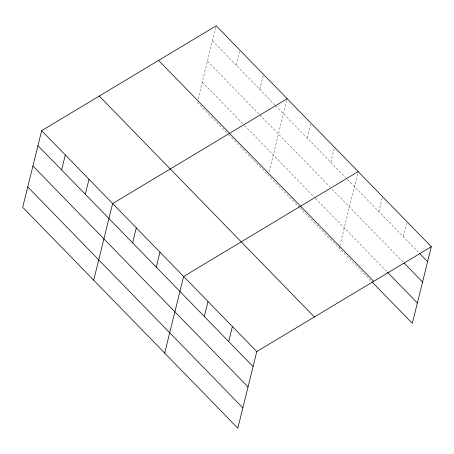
<?xml version="1.0" encoding="UTF-8"?>
<svg xmlns="http://www.w3.org/2000/svg" width="454" height="454" viewBox="0 0 454 454"><rect width="100%" height="100%" fill="white"/><g stroke="black" fill="none" stroke-linecap="round" stroke-linejoin="round"><path stroke-width="0.34" stroke-dasharray="2.27 1.7" d="M198.063 99.046L216.183 25.81M236.137 65.098L239.848 50.11M259.802 89.393L263.513 74.411M269.052 171.941L287.172 98.711M307.125 137.993L310.837 123.006M330.79 162.294L334.496 147.306M339.2 248.23L339.7 246.193M339.87 245.518L358.161 171.606M378.835 211.626L382.54 196.639M403.214 236.665L406.92 221.677M212.478 40.798L275.084 105.09M275.578 105.595L345.579 177.48M347.548 179.506L419.303 253.184M207.444 61.137L259.206 114.289M259.699 114.8L330.194 187.19M332.163 189.216L403.056 262.009M202.257 82.095L242.68 123.607M244.655 125.627L315.15 198.023M315.638 198.529L387.143 271.952M197.223 102.434L228.283 134.327M228.771 134.832L299.265 207.223M299.759 207.728L371.378 281.276"/><path stroke-width="0.68" d="M41.66 130.667L22.7 207.291L237.817 428.19L256.777 351.566L431.3 246.709L216.183 25.81L41.66 130.667L256.777 351.566M61.619 169.949L65.325 154.962M85.278 194.25L88.99 179.262M93.689 280.186L112.649 203.562L287.172 98.711M132.602 242.845L136.314 227.863M156.267 267.145L159.973 252.163M164.677 353.081L183.637 276.458L358.161 171.606M204.311 316.483L208.017 301.496M228.691 341.516L232.397 326.528M431.3 246.709L412.34 323.333L371.866 281.775M419.791 253.684L427.594 261.697M404.032 263.014L422.56 282.036M387.631 272.451L417.374 302.994M158.594 60.41L373.71 281.315M99.256 96.061L314.372 316.966M37.954 145.649L253.071 366.554M32.921 165.994L248.037 386.893M27.734 186.946L242.85 407.851"/></g></svg>
